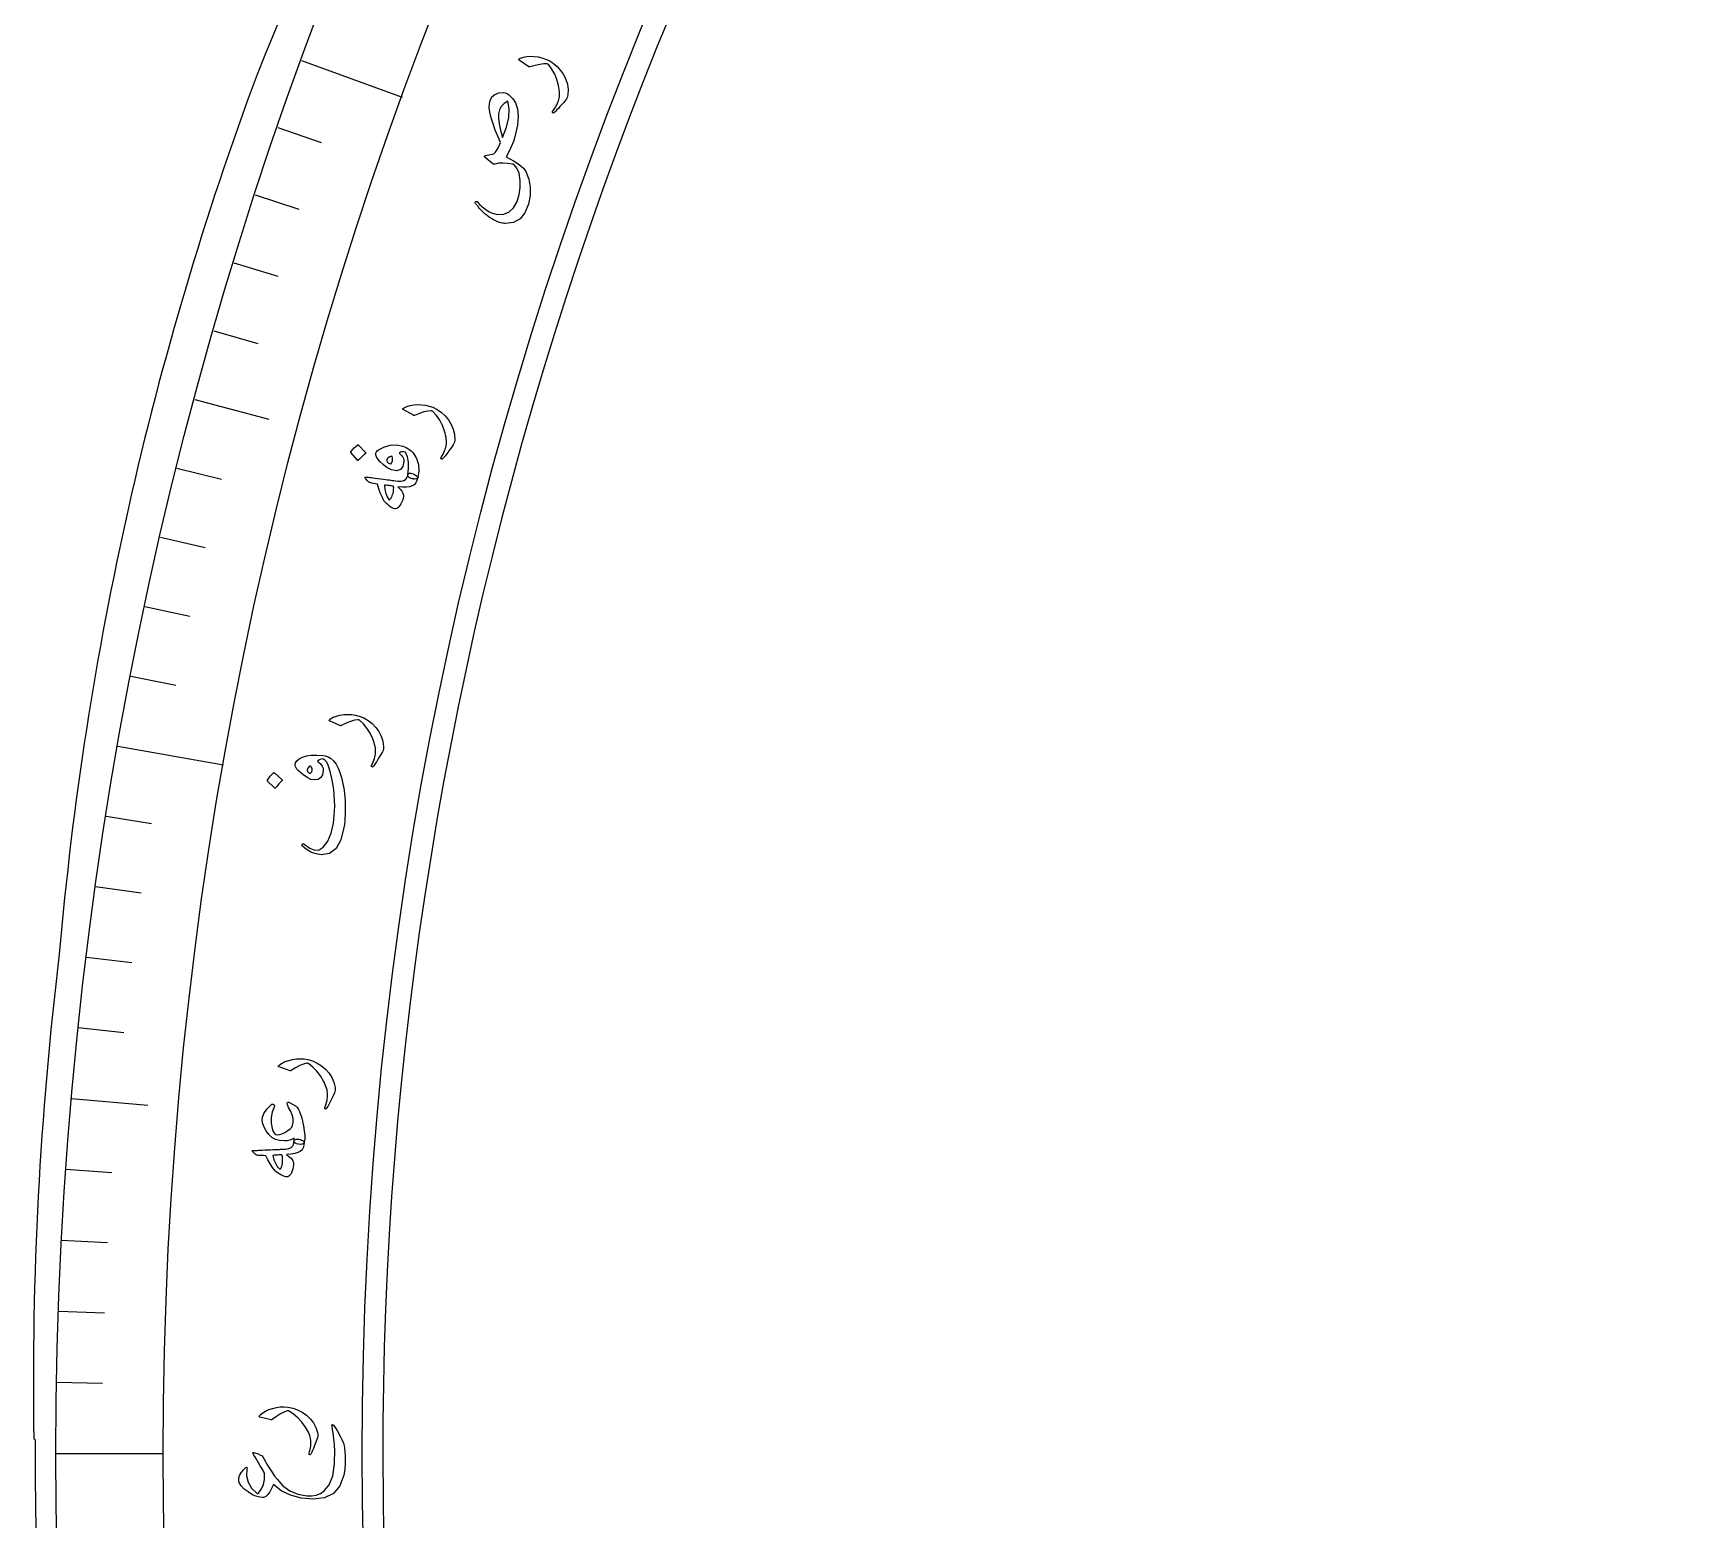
# Model space of a CAD drawing. Header units: millimetres. Extents: x -59 to 59, y -59 to 86.
# Drawn here: x -59.03 to -34.99, y -0.96 to 20.47 of the extents above; entities that cross this region are included whole.
import ezdxf

# ---------------------------------------------------------------- set-up
doc = ezdxf.new("R2010")
doc.units = ezdxf.units.MM
for name, color, linetype in [('CUT_INNER', 6, 'Continuous'), ('CUT_OUTER', 1, 'Continuous'), ('ENGRAVE', 7, 'Continuous'), ('ENGRAVE_FINE', 8, 'Continuous'), ('TEXT', 5, 'Continuous')]:
    doc.layers.add(name, color=color, linetype=linetype)

msp = doc.modelspace()

# ---------------------------------------------------------------- linework, layer by layer
at = {"layer": 'CUT_INNER'}
msp.add_arc((0.0002, -0.0002), 53.9849, 92.29856, 25.31274, dxfattribs=at)
at = {"layer": 'CUT_OUTER'}
msp.add_lwpolyline([(-58.9994, 0.1941), (-59.0158, 0.205), (-59.0187, 0.2072)], dxfattribs=at)
for centre, radius, start, end in [((20.4694, -10.9117), 82.2497, 151.286278, 158.01887), ((-10.5393, 3.0414), 48.2909, 159.59975, 175.06606), ((-8.2024, 1.0382), 50.8231, 173.04218, 180.93687), ((0, -0.0003), 58.9997, 179.811218, 0.16335)]:
    msp.add_arc(centre, radius, start, end, dxfattribs=at)
at = {"layer": 'ENGRAVE'}
for points in [[(-55.1591, 20.0763), (-53.7076, 19.548)], [(-56.699, 15.1924), (-55.6333, 14.9069)], [(-57.8073, 10.193), (-56.2862, 9.9248)], [(-58.4757, 5.116), (-57.3766, 5.0198)], [(-58.6991, 0), (-57.1545, 0)]]:
    msp.add_lwpolyline(points, dxfattribs=at)
for radius in [58.6991, 57.1545, 54.2859]:
    msp.add_circle((0, 0), radius, dxfattribs=at)
at = {"layer": 'ENGRAVE_FINE'}
for points in [[(-55.5011, 19.1106), (-54.8752, 18.895)], [(-55.8262, 18.139), (-55.1966, 17.9345)], [(-56.1342, 17.162), (-55.5012, 16.9684)], [(-56.4252, 16.1797), (-55.7889, 15.9972)], [(-56.9555, 14.2006), (-56.3132, 14.0405)], [(-57.1946, 13.2044), (-56.5496, 13.0555)], [(-57.4164, 12.2042), (-56.7689, 12.0666)], [(-57.6206, 11.2003), (-56.9708, 11.074)], [(-57.9764, 9.1826), (-57.3226, 9.079)], [(-58.1278, 8.1693), (-57.4723, 8.0772)], [(-58.2616, 7.1536), (-57.6045, 7.0729)], [(-58.3775, 6.1357), (-57.7192, 6.0665)], [(-58.5561, 4.0946), (-57.8957, 4.0485)], [(-58.6187, 3.0721), (-57.9576, 3.0374)], [(-58.6633, 2.0486), (-58.0018, 2.0255)], [(-58.6902, 1.0244), (-58.0283, 1.0129)]]:
    msp.add_lwpolyline(points, dxfattribs=at)
at = {"layer": 'TEXT'}
for points in [[(-52.0213, 20.0831), (-52.0238, 20.085), (-52.0256, 20.0869), (-52.0267, 20.0888), (-52.0272, 20.0907), (-52.0259, 20.0952), (-52.022, 20.0997), (-52.0153, 20.1044), (-52.006, 20.1091), (-51.9617, 20.1243), (-51.9137, 20.1336), (-51.8621, 20.1371), (-51.8067, 20.1346), (-51.749, 20.127), (-51.6941, 20.1147), (-51.6418, 20.0976), (-51.5923, 20.0759), (-51.5312, 20.0366), (-51.4763, 19.9895), (-51.4274, 19.9347), (-51.3845, 19.8723), (-51.3501, 19.8043), (-51.3281, 19.7333), (-51.3184, 19.6592), (-51.321, 19.5821), (-51.324, 19.5623), (-51.3299, 19.5437), (-51.3387, 19.5261), (-51.3504, 19.5096), (-51.3813, 19.4731), (-51.4096, 19.4402), (-51.4352, 19.4111), (-51.4582, 19.3856), (-51.4785, 19.3639), (-51.4962, 19.3461), (-51.5112, 19.3321), (-51.5235, 19.3221), (-51.5268, 19.3203), (-51.5298, 19.3192), (-51.5326, 19.3189), (-51.535, 19.3194), (-51.5379, 19.3208), (-51.5404, 19.3228), (-51.5425, 19.3252), (-51.5441, 19.3281), (-51.545, 19.3313), (-51.5447, 19.3348), (-51.5432, 19.3385), (-51.5405, 19.3424), (-51.5236, 19.3659), (-51.5083, 19.3888), (-51.4948, 19.4109), (-51.4829, 19.4324), (-51.4726, 19.4534), (-51.4638, 19.4741), (-51.4566, 19.4945), (-51.4509, 19.5146), (-51.4467, 19.5352), (-51.4438, 19.5571), (-51.4423, 19.5803), (-51.4422, 19.6047), (-51.4436, 19.6306), (-51.4465, 19.6577), (-51.451, 19.6863), (-51.457, 19.7162), (-51.4801, 19.8028), (-51.5111, 19.8813), (-51.55, 19.9518), (-51.5968, 20.0142), (-51.6008, 20.0187), (-51.6061, 20.0223), (-51.6125, 20.025), (-51.6202, 20.0269), (-51.6696, 20.0275), (-51.7274, 20.0208), (-51.7936, 20.0066), (-51.8681, 19.9851), (-51.8725, 19.9845), (-51.8762, 19.9846), (-51.8793, 19.9854), (-51.8816, 19.9867)], [(-52.4433, 19.5003), (-52.4152, 19.5516), (-52.3726, 19.5882), (-52.3158, 19.6101), (-52.2446, 19.6173), (-52.2204, 19.6119), (-52.1956, 19.5998), (-52.1704, 19.5808), (-52.1446, 19.555), (-52.1207, 19.5275), (-52.1013, 19.5035), (-52.0863, 19.4829), (-52.0758, 19.4658), (-52.0454, 19.3774), (-52.036, 19.2698), (-52.0477, 19.143), (-52.0801, 18.9968), (-52.1066, 18.9113), (-52.1374, 18.8316), (-52.1726, 18.7576), (-52.2123, 18.6894), (-52.1045, 18.6314), (-52.0209, 18.5765), (-51.9613, 18.5246), (-51.9258, 18.4757), (-51.8834, 18.3657), (-51.8632, 18.2508), (-51.8653, 18.131), (-51.8897, 18.0061), (-51.939, 17.8829), (-52.0099, 17.7954), (-52.1028, 17.7433), (-52.2176, 17.7268), (-52.2343, 17.7277), (-52.2513, 17.7296), (-52.2688, 17.7325), (-52.2867, 17.7364), (-52.3048, 17.7415), (-52.3231, 17.7479), (-52.3414, 17.7556), (-52.3599, 17.7647), (-52.3921, 17.7817), (-52.4234, 17.8001), (-52.4537, 17.8199), (-52.4829, 17.8411), (-52.511, 17.8636), (-52.538, 17.8873), (-52.5638, 17.9121), (-52.5885, 17.938), (-52.5983, 17.9491), (-52.6076, 17.96), (-52.6163, 17.9705), (-52.6244, 17.9808), (-52.6321, 17.9906), (-52.6392, 18), (-52.6459, 18.0089), (-52.6521, 18.0173), (-52.6553, 18.0228), (-52.6567, 18.028), (-52.6563, 18.0328), (-52.654, 18.0371), (-52.6505, 18.0414), (-52.6468, 18.0442), (-52.6429, 18.0457), (-52.6388, 18.0459), (-52.6346, 18.0449), (-52.6302, 18.0429), (-52.6257, 18.0401), (-52.6211, 18.0363), (-52.6078, 18.019), (-52.5925, 18.0016), (-52.5752, 17.9843), (-52.5559, 17.9669), (-52.5052, 17.927), (-52.4551, 17.896), (-52.4056, 17.8739), (-52.3568, 17.8607), (-52.2562, 17.8587), (-52.1723, 17.889), (-52.105, 17.9513), (-52.0541, 18.0459), (-52.025, 18.1442), (-52.0106, 18.2446), (-52.0107, 18.3471), (-52.0253, 18.452), (-52.035, 18.4855), (-52.05, 18.5168), (-52.0704, 18.5459), (-52.0962, 18.5729), (-52.0999, 18.5763), (-52.1049, 18.579), (-52.1113, 18.5812), (-52.1189, 18.5827), (-52.1934, 18.5939), (-52.2607, 18.5979), (-52.3209, 18.5947), (-52.374, 18.5844), (-52.3839, 18.5821), (-52.3921, 18.5816), (-52.3985, 18.5829), (-52.4032, 18.586), (-52.5136, 18.6795), (-52.5208, 18.6899), (-52.5224, 18.698), (-52.5184, 18.704), (-52.5088, 18.7077), (-52.3904, 18.7303), (-52.3648, 18.7559), (-52.3396, 18.7915), (-52.3146, 18.837), (-52.29, 18.8924), (-52.3314, 18.9839), (-52.3677, 19.0739), (-52.3989, 19.1625), (-52.4251, 19.2496), (-52.4438, 19.3306), (-52.453, 19.3995), (-52.4528, 19.4561), (-52.4433, 19.5003)], [(-52.1861, 19.4911), (-52.24, 19.4571), (-52.2803, 19.4155), (-52.3071, 19.3664), (-52.3203, 19.3098), (-52.3213, 19.2436), (-52.3119, 19.164), (-52.2922, 19.071), (-52.2621, 18.9648), (-52.2058, 19.1178), (-52.1743, 19.2564), (-52.1677, 19.3808), (-52.1861, 19.4911)], [(-53.6955, 15.0446), (-53.6981, 15.0463), (-53.7001, 15.048), (-53.7014, 15.0498), (-53.7021, 15.0516), (-53.7013, 15.0562), (-53.6977, 15.0611), (-53.6915, 15.0664), (-53.6827, 15.0719), (-53.6401, 15.0913), (-53.5932, 15.1052), (-53.5421, 15.1135), (-53.4868, 15.1163), (-53.4286, 15.1142), (-53.3728, 15.1072), (-53.3191, 15.0952), (-53.2677, 15.0783), (-53.2032, 15.0449), (-53.1441, 15.0032), (-53.0902, 14.9534), (-53.0416, 14.8953), (-53.0008, 14.8309), (-52.9721, 14.7623), (-52.9555, 14.6895), (-52.9508, 14.6125), (-52.9519, 14.5925), (-52.956, 14.5734), (-52.963, 14.555), (-52.9731, 14.5375), (-53.0004, 14.4982), (-53.0254, 14.4628), (-53.0481, 14.4314), (-53.0686, 14.4038), (-53.0868, 14.3803), (-53.1027, 14.3608), (-53.1163, 14.3455), (-53.1276, 14.3344), (-53.1307, 14.3323), (-53.1336, 14.3309), (-53.1363, 14.3304), (-53.1388, 14.3306), (-53.1418, 14.3318), (-53.1445, 14.3334), (-53.1468, 14.3356), (-53.1487, 14.3384), (-53.1499, 14.3416), (-53.1499, 14.3451), (-53.1488, 14.3489), (-53.1465, 14.353), (-53.1318, 14.378), (-53.1188, 14.4022), (-53.1074, 14.4256), (-53.0976, 14.4481), (-53.0894, 14.4699), (-53.0826, 14.4914), (-53.0774, 14.5124), (-53.0736, 14.5329), (-53.0713, 14.5538), (-53.0706, 14.5759), (-53.0713, 14.5991), (-53.0735, 14.6235), (-53.0773, 14.6491), (-53.0828, 14.6759), (-53.09, 14.7039), (-53.0989, 14.7331), (-53.1301, 14.817), (-53.1684, 14.8922), (-53.2138, 14.9587), (-53.2663, 15.0164), (-53.2708, 15.0205), (-53.2763, 15.0235), (-53.283, 15.0256), (-53.2909, 15.0268), (-53.3401, 15.0227), (-53.397, 15.0105), (-53.4615, 14.9902), (-53.5337, 14.9616), (-53.538, 14.9606), (-53.5417, 14.9604), (-53.5448, 14.9608), (-53.5473, 14.9619)], [(-54.4478, 14.424), (-54.4493, 14.4266), (-54.4497, 14.4297), (-54.4492, 14.4334), (-54.4476, 14.4378), (-54.4267, 14.4658), (-54.4035, 14.4913), (-54.378, 14.5142), (-54.3501, 14.5346), (-54.3462, 14.5362), (-54.3428, 14.5365), (-54.3397, 14.5353), (-54.3369, 14.5328), (-54.2359, 14.4247), (-54.2338, 14.4211), (-54.2341, 14.4173), (-54.2367, 14.4133), (-54.2418, 14.4091), (-54.2462, 14.4054), (-54.2529, 14.3995), (-54.2619, 14.3914), (-54.2731, 14.3812), (-54.2867, 14.3685), (-54.3027, 14.3532), (-54.3211, 14.3354), (-54.3418, 14.3149), (-54.3451, 14.3123), (-54.3479, 14.3113), (-54.3503, 14.3119), (-54.3523, 14.3142)], [(-54.0887, 14.4199), (-54.0841, 14.4305), (-54.0761, 14.4415), (-54.0645, 14.4528), (-54.0494, 14.4645), (-53.9663, 14.5093), (-53.8799, 14.5327), (-53.7903, 14.5347), (-53.6974, 14.5155), (-53.6511, 14.4977), (-53.6114, 14.4764), (-53.5781, 14.4516), (-53.5514, 14.4232), (-53.5024, 14.3413), (-53.4749, 14.2542), (-53.4691, 14.1617), (-53.4848, 14.0637), (-53.4897, 14.0546), (-53.4987, 14.0482), (-53.512, 14.0444), (-53.5295, 14.0431), (-53.5389, 14.0434), (-53.5483, 14.0445), (-53.5578, 14.0462), (-53.5672, 14.0488), (-53.5765, 14.0518), (-53.5852, 14.055), (-53.5935, 14.0584), (-53.6013, 14.062), (-53.6143, 14.07), (-53.6232, 14.0792), (-53.6279, 14.0897), (-53.6285, 14.1014), (-53.6164, 14.198), (-53.6183, 14.2851), (-53.634, 14.3629), (-53.6637, 14.4312), (-53.6868, 14.4346), (-53.7056, 14.4361), (-53.7198, 14.4357), (-53.7297, 14.4336), (-53.7386, 14.4302), (-53.7448, 14.4265), (-53.7484, 14.4226), (-53.7492, 14.4183), (-53.749, 14.4151), (-53.7482, 14.4125), (-53.7469, 14.4103), (-53.745, 14.4086), (-53.7176, 14.3848), (-53.6983, 14.3594), (-53.6872, 14.3323), (-53.6842, 14.3036), (-53.6985, 14.2262), (-53.7329, 14.1796), (-53.7875, 14.1636), (-53.8625, 14.1783), (-53.9031, 14.1959), (-53.9436, 14.2202), (-53.984, 14.2514), (-54.0243, 14.2895), (-54.0576, 14.3273), (-54.0794, 14.3616), (-54.0898, 14.3925), (-54.0887, 14.4199)], [(-53.9305, 14.3212), (-53.9302, 14.3041), (-53.9217, 14.2885), (-53.9049, 14.2743), (-53.8798, 14.2615), (-53.8755, 14.2605), (-53.8725, 14.26), (-53.8705, 14.2601), (-53.8698, 14.2606), (-53.8616, 14.2757), (-53.8552, 14.2914), (-53.8505, 14.3078), (-53.8476, 14.3249), (-53.8468, 14.3404), (-53.848, 14.3536), (-53.8514, 14.3647), (-53.8568, 14.3735), (-53.8872, 14.3624), (-53.9096, 14.3499), (-53.9241, 14.3362), (-53.9305, 14.3212)], [(-54.2371, 14.05), (-54.2446, 14.062), (-54.2439, 14.0698), (-54.2349, 14.0733), (-54.2176, 14.0724), (-54.2074, 14.071), (-54.1933, 14.0691), (-54.1753, 14.0669), (-54.1532, 14.0643), (-54.1271, 14.0612), (-54.0967, 14.0573), (-54.0619, 14.0528), (-54.0229, 14.0476), (-53.9845, 14.0425), (-53.9502, 14.0378), (-53.9199, 14.0338), (-53.8936, 14.0302), (-53.8714, 14.0271), (-53.8535, 14.0246), (-53.8397, 14.0227), (-53.8302, 14.0213), (-53.7699, 14.0144), (-53.7216, 14.0143), (-53.6854, 14.0213), (-53.6612, 14.0351), (-53.6502, 14.0465), (-53.6411, 14.0614), (-53.6339, 14.0797), (-53.6285, 14.1014), (-53.623, 14.1137), (-53.6141, 14.1219), (-53.6019, 14.126), (-53.5862, 14.126), (-53.5682, 14.1227), (-53.5505, 14.1174), (-53.5331, 14.1101), (-53.516, 14.1007), (-53.502, 14.0908), (-53.4922, 14.0813), (-53.4864, 14.0722), (-53.4848, 14.0637), (-53.4962, 14.0222), (-53.5131, 13.9884), (-53.5357, 13.9621), (-53.564, 13.9435), (-53.6016, 13.9314), (-53.6484, 13.9255), (-53.7045, 13.9259), (-53.7698, 13.9324), (-53.7374, 13.8999), (-53.7133, 13.8693), (-53.6974, 13.8403), (-53.6898, 13.8131), (-53.6899, 13.7926), (-53.6938, 13.7695), (-53.7015, 13.7438), (-53.7131, 13.7155), (-53.728, 13.6863), (-53.7429, 13.6624), (-53.7576, 13.6437), (-53.7723, 13.6303), (-53.7886, 13.6207), (-53.8045, 13.6156), (-53.8199, 13.615), (-53.8347, 13.619), (-53.8524, 13.6274), (-53.8714, 13.6389), (-53.8917, 13.6535), (-53.9134, 13.6712), (-53.9349, 13.6903), (-53.9517, 13.7065), (-53.9639, 13.7198), (-53.9716, 13.7303), (-53.9999, 13.7848), (-54.0246, 13.8428), (-54.0459, 13.9043), (-54.0637, 13.9691), (-54.0949, 13.975), (-54.1217, 13.9803), (-54.1442, 13.9851), (-54.1624, 13.9895), (-54.1773, 13.9943), (-54.1902, 14.0006), (-54.201, 14.0082), (-54.2098, 14.0172)], [(-53.9633, 13.9552), (-53.9584, 13.892), (-53.9466, 13.8365), (-53.9279, 13.7886), (-53.9023, 13.7484), (-53.8982, 13.7452), (-53.894, 13.7442), (-53.8896, 13.7455), (-53.8851, 13.7492), (-53.8737, 13.764), (-53.8636, 13.7807), (-53.8549, 13.7992), (-53.8475, 13.8196), (-53.8414, 13.8418), (-53.8367, 13.8658), (-53.8332, 13.8916), (-53.8311, 13.9193), (-53.8314, 13.9237), (-53.8326, 13.9286), (-53.8347, 13.934), (-53.8378, 13.9398), (-53.8511, 13.9422), (-53.8651, 13.9445), (-53.8798, 13.9466), (-53.8951, 13.9486), (-53.9112, 13.9505), (-53.9279, 13.9522), (-53.9453, 13.9538), (-53.9633, 13.9552)], [(-54.7546, 10.5586), (-54.7573, 10.5601), (-54.7595, 10.5617), (-54.7609, 10.5633), (-54.7617, 10.565), (-54.7613, 10.5697), (-54.7582, 10.5749), (-54.7524, 10.5806), (-54.7441, 10.5869), (-54.7032, 10.6097), (-54.6576, 10.6274), (-54.6074, 10.6399), (-54.5525, 10.6473), (-54.4944, 10.65), (-54.4381, 10.6476), (-54.3836, 10.6401), (-54.331, 10.6275), (-54.264, 10.5996), (-54.2016, 10.5629), (-54.1438, 10.5177), (-54.0906, 10.4639), (-54.0446, 10.403), (-54.0104, 10.337), (-53.9877, 10.2658), (-53.9767, 10.1895), (-53.9761, 10.1695), (-53.9786, 10.1501), (-53.9842, 10.1312), (-53.9928, 10.1129), (-54.0167, 10.0715), (-54.0387, 10.0342), (-54.0588, 10.0009), (-54.0769, 9.9718), (-54.0931, 9.9468), (-54.1073, 9.9261), (-54.1196, 9.9098), (-54.1299, 9.8977), (-54.1329, 9.8954), (-54.1357, 9.8938), (-54.1383, 9.893), (-54.1408, 9.8931), (-54.1439, 9.8939), (-54.1467, 9.8954), (-54.1492, 9.8974), (-54.1513, 9.9), (-54.1527, 9.903), (-54.153, 9.9065), (-54.1522, 9.9104), (-54.1503, 9.9147), (-54.1378, 9.9409), (-54.1268, 9.966), (-54.1174, 9.9903), (-54.1095, 10.0135), (-54.103, 10.036), (-54.0981, 10.0579), (-54.0946, 10.0792), (-54.0925, 10.1), (-54.092, 10.1211), (-54.0931, 10.1431), (-54.0957, 10.1662), (-54.0999, 10.1903), (-54.1058, 10.2155), (-54.1135, 10.2417), (-54.123, 10.269), (-54.1342, 10.2974), (-54.1723, 10.3785), (-54.2167, 10.4503), (-54.2674, 10.5128), (-54.3246, 10.566), (-54.3293, 10.5696), (-54.3351, 10.5722), (-54.342, 10.5738), (-54.3498, 10.5743), (-54.3986, 10.5662), (-54.4543, 10.5493), (-54.5169, 10.5237), (-54.5864, 10.4892), (-54.5907, 10.4879), (-54.5944, 10.4874), (-54.5975, 10.4876), (-54.6, 10.4885)], [(-55.2511, 9.9199), (-55.2476, 9.953), (-55.2293, 9.9832), (-55.1961, 10.0105), (-55.1482, 10.0349), (-55.0882, 10.0534), (-55.0189, 10.0632), (-54.9403, 10.0643), (-54.8523, 10.0567), (-54.8208, 10.0519), (-54.7921, 10.0444), (-54.7662, 10.0343), (-54.743, 10.0216), (-54.6991, 9.9836), (-54.66, 9.9318), (-54.6256, 9.8663), (-54.596, 9.7872), (-54.5835, 9.7433), (-54.5722, 9.6983), (-54.5623, 9.6523), (-54.5538, 9.6051), (-54.5465, 9.5568), (-54.5406, 9.5071), (-54.536, 9.4561), (-54.5327, 9.4038), (-54.5307, 9.3516), (-54.5297, 9.3007), (-54.5298, 9.2511), (-54.531, 9.2029), (-54.5334, 9.1559), (-54.5372, 9.1101), (-54.5423, 9.0655), (-54.5487, 9.022), (-54.593, 8.8436), (-54.662, 8.7182), (-54.7559, 8.6458), (-54.8749, 8.6266), (-54.9013, 8.6296), (-54.9311, 8.6358), (-54.964, 8.6453), (-55.0002, 8.658), (-55.0394, 8.6755), (-55.0767, 8.6972), (-55.1121, 8.723), (-55.1456, 8.753), (-55.1493, 8.7572), (-55.1517, 8.7619), (-55.1528, 8.767), (-55.1525, 8.7725), (-55.151, 8.7776), (-55.1482, 8.7815), (-55.1441, 8.7841), (-55.1388, 8.7854), (-55.1331, 8.7856), (-55.128, 8.7846), (-55.1236, 8.7824), (-55.1197, 8.7791), (-55.0402, 8.7212), (-54.9685, 8.6948), (-54.9049, 8.6997), (-54.8492, 8.736), (-54.783, 8.8247), (-54.7334, 8.9412), (-54.7002, 9.0855), (-54.6832, 9.2578), (-54.6813, 9.3343), (-54.6829, 9.4116), (-54.6881, 9.4896), (-54.6967, 9.5684), (-54.709, 9.6479), (-54.7247, 9.7279), (-54.7441, 9.8086), (-54.7669, 9.89), (-54.7826, 9.9339), (-54.8018, 9.9685), (-54.8245, 9.9936), (-54.8509, 10.0094), (-54.8714, 10.0072), (-54.8909, 10.0015), (-54.9094, 9.9923), (-54.9268, 9.9794), (-54.9279, 9.9777), (-54.9272, 9.9753), (-54.9247, 9.9721), (-54.9205, 9.9682), (-54.8872, 9.938), (-54.8637, 9.9066), (-54.8501, 9.8741), (-54.8463, 9.8405), (-54.8559, 9.7819), (-54.881, 9.74), (-54.9215, 9.7146), (-54.9775, 9.7058), (-55.0241, 9.7143), (-55.0783, 9.74), (-55.1401, 9.7829), (-55.2096, 9.8431), (-55.2261, 9.8611), (-55.2386, 9.88), (-55.2469, 9.8995), (-55.2511, 9.9199)], [(-55.0189, 9.8967), (-55.0251, 9.904), (-55.0321, 9.9071), (-55.0399, 9.9059), (-55.0484, 9.9003), (-55.0711, 9.8757), (-55.0797, 9.852), (-55.0744, 9.8291), (-55.0551, 9.8071), (-55.0486, 9.8035), (-55.0426, 9.8019), (-55.0371, 9.8023), (-55.032, 9.8047), (-55.0135, 9.825), (-55.0052, 9.8471), (-55.007, 9.871), (-55.0189, 9.8967)], [(-55.6504, 9.6901), (-55.652, 9.6925), (-55.6528, 9.6956), (-55.6525, 9.6994), (-55.6513, 9.7039), (-55.6329, 9.7338), (-55.612, 9.7612), (-55.5885, 9.7863), (-55.5625, 9.8091), (-55.5588, 9.8111), (-55.5553, 9.8116), (-55.5521, 9.8107), (-55.5492, 9.8084), (-55.4393, 9.7093), (-55.4369, 9.7059), (-55.4368, 9.7021), (-55.4391, 9.6978), (-55.4438, 9.6931), (-55.4479, 9.6891), (-55.454, 9.6826), (-55.4623, 9.6738), (-55.4726, 9.6626), (-55.4851, 9.6487), (-55.4997, 9.6321), (-55.5164, 9.6126), (-55.5354, 9.5903), (-55.5384, 9.5874), (-55.5411, 9.5862), (-55.5435, 9.5866), (-55.5457, 9.5887)], [(-55.4844, 5.5701), (-55.4873, 5.5713), (-55.4896, 5.5727), (-55.4912, 5.5742), (-55.4921, 5.5759), (-55.4921, 5.5806), (-55.4895, 5.586), (-55.4843, 5.5922), (-55.4765, 5.5993), (-55.4379, 5.6257), (-55.3941, 5.6474), (-55.3452, 5.6644), (-55.2912, 5.6767), (-55.2335, 5.6846), (-55.1773, 5.6873), (-55.1224, 5.6848), (-55.0689, 5.677), (-54.9996, 5.6552), (-54.9341, 5.6244), (-54.8724, 5.5845), (-54.8146, 5.5357), (-54.7633, 5.4793), (-54.7232, 5.4166), (-54.6943, 5.3478), (-54.6764, 5.2728), (-54.674, 5.2529), (-54.6748, 5.2333), (-54.6786, 5.214), (-54.6855, 5.195), (-54.7056, 5.1517), (-54.7241, 5.1125), (-54.7411, 5.0776), (-54.7565, 5.0469), (-54.7704, 5.0206), (-54.7827, 4.9987), (-54.7934, 4.9813), (-54.8026, 4.9683), (-54.8053, 4.9657), (-54.808, 4.9639), (-54.8106, 4.9629), (-54.8131, 4.9627), (-54.8162, 4.9633), (-54.8191, 4.9645), (-54.8218, 4.9663), (-54.8241, 4.9687), (-54.8258, 4.9716), (-54.8265, 4.975), (-54.826, 4.979), (-54.8244, 4.9834), (-54.8144, 5.0106), (-54.8057, 5.0367), (-54.7985, 5.0616), (-54.7927, 5.0855), (-54.7883, 5.1085), (-54.7854, 5.1307), (-54.7838, 5.1523), (-54.7837, 5.1732), (-54.785, 5.1942), (-54.7881, 5.2161), (-54.7928, 5.2388), (-54.7992, 5.2625), (-54.8074, 5.287), (-54.8174, 5.3124), (-54.8293, 5.3388), (-54.843, 5.366), (-54.8883, 5.4433), (-54.939, 5.5108), (-54.9951, 5.5685), (-55.0568, 5.6163), (-55.0619, 5.6195), (-55.0679, 5.6216), (-55.0749, 5.6225), (-55.0828, 5.6223), (-55.1306, 5.6098), (-55.1845, 5.588), (-55.2446, 5.5568), (-55.3107, 5.5162), (-55.3148, 5.5145), (-55.3184, 5.5137), (-55.3216, 5.5136), (-55.3242, 5.5142)], [(-55.341, 5.0602), (-55.2465, 5.0069), (-55.2372, 5.0004), (-55.2298, 4.9943), (-55.2242, 4.9885), (-55.2205, 4.9831), (-55.2053, 4.956), (-55.1913, 4.9272), (-55.1787, 4.8967), (-55.1673, 4.8645), (-55.1569, 4.8306), (-55.1475, 4.7951), (-55.1388, 4.7581), (-55.131, 4.7195), (-55.1197, 4.6477), (-55.1142, 4.5847), (-55.1146, 4.5304), (-55.1208, 4.4848), (-55.1302, 4.4679), (-55.147, 4.4577), (-55.1711, 4.4539), (-55.2025, 4.4568), (-55.2306, 4.4633), (-55.251, 4.471), (-55.264, 4.48), (-55.2694, 4.4902), (-55.2692, 4.4919), (-55.2691, 4.4935), (-55.269, 4.4952), (-55.2688, 4.4968), (-55.2666, 4.5089), (-55.2652, 4.5209), (-55.2646, 4.5327), (-55.2649, 4.5444), (-55.2961, 4.5269), (-55.3299, 4.5142), (-55.3665, 4.5062), (-55.4057, 4.503), (-55.4752, 4.5077), (-55.536, 4.5248), (-55.5881, 4.5542), (-55.6315, 4.5961), (-55.6709, 4.6487), (-55.7003, 4.6996), (-55.7196, 4.7486), (-55.729, 4.7957), (-55.7246, 4.8453), (-55.7013, 4.8999), (-55.659, 4.9594), (-55.5979, 5.0238), (-55.5886, 5.0309), (-55.5791, 5.0338), (-55.5694, 5.0325), (-55.5595, 5.027), (-55.552, 5.0198), (-55.5484, 5.0115), (-55.5487, 5.002), (-55.5527, 4.9915), (-55.582, 4.9159), (-55.5969, 4.8387), (-55.5972, 4.7601), (-55.5831, 4.6801), (-55.5727, 4.648), (-55.5602, 4.623), (-55.5456, 4.6051), (-55.529, 4.5943), (-55.5072, 4.5902), (-55.4785, 4.5942), (-55.443, 4.6064), (-55.4005, 4.6267), (-55.3572, 4.652), (-55.3243, 4.6765), (-55.3018, 4.7002), (-55.2897, 4.7232), (-55.2801, 4.7745), (-55.2815, 4.827), (-55.294, 4.8807), (-55.3175, 4.9356), (-55.3461, 4.9862), (-55.3595, 5.0122), (-55.3667, 5.0327), (-55.3679, 5.0478), (-55.3629, 5.0572), (-55.3575, 5.0608), (-55.352, 5.0625), (-55.3466, 5.0623), (-55.341, 5.0602)], [(-55.859, 4.3397), (-55.8685, 4.3502), (-55.8692, 4.358), (-55.8609, 4.3629), (-55.8438, 4.3652), (-55.8335, 4.3655), (-55.8193, 4.3662), (-55.8011, 4.3671), (-55.779, 4.3684), (-55.7527, 4.3699), (-55.7221, 4.3714), (-55.6871, 4.3731), (-55.6477, 4.3747), (-55.6091, 4.3764), (-55.5744, 4.3779), (-55.5439, 4.3792), (-55.5174, 4.3802), (-55.495, 4.3811), (-55.4769, 4.3818), (-55.463, 4.3823), (-55.4534, 4.3827), (-55.3928, 4.3863), (-55.3453, 4.3948), (-55.3108, 4.4079), (-55.2894, 4.4258), (-55.2806, 4.4389), (-55.2743, 4.4551), (-55.2703, 4.4744), (-55.2688, 4.4968), (-55.2656, 4.5098), (-55.2583, 4.5195), (-55.2469, 4.5257), (-55.2315, 4.5284), (-55.2132, 4.5284), (-55.1948, 4.5262), (-55.1764, 4.522), (-55.158, 4.5158), (-55.1425, 4.5084), (-55.1311, 4.5008), (-55.1239, 4.4929), (-55.1208, 4.4848), (-55.1247, 4.442), (-55.1355, 4.4057), (-55.1531, 4.3759), (-55.1777, 4.3526), (-55.2126, 4.3342), (-55.2577, 4.3202), (-55.3129, 4.3107), (-55.3784, 4.3056), (-55.3408, 4.2794), (-55.3117, 4.2534), (-55.291, 4.2277), (-55.2788, 4.2022), (-55.2752, 4.182), (-55.275, 4.1586), (-55.2782, 4.1319), (-55.2846, 4.102), (-55.2942, 4.0706), (-55.3046, 4.0445), (-55.3158, 4.0236), (-55.3279, 4.0078), (-55.3424, 3.9955), (-55.3571, 3.9877), (-55.3721, 3.9844), (-55.3874, 3.9857), (-55.4063, 3.9909), (-55.427, 3.9989), (-55.4496, 4.0097), (-55.474, 4.0234), (-55.4985, 4.0384), (-55.5179, 4.0514), (-55.5323, 4.0624), (-55.5417, 4.0714), (-55.5791, 4.1201), (-55.6136, 4.1729), (-55.6453, 4.2296), (-55.6742, 4.2904), (-55.7059, 4.2907), (-55.7333, 4.2912), (-55.7563, 4.292), (-55.7749, 4.2932), (-55.7905, 4.2953), (-55.8042, 4.2992), (-55.8162, 4.3048), (-55.8264, 4.3121)], [(-55.5729, 4.2942), (-55.557, 4.2329), (-55.5357, 4.1803), (-55.5089, 4.1364), (-55.4766, 4.1013), (-55.472, 4.0988), (-55.4677, 4.0986), (-55.4636, 4.1007), (-55.4598, 4.1051), (-55.4512, 4.1217), (-55.4442, 4.1399), (-55.4388, 4.1597), (-55.4351, 4.181), (-55.433, 4.2039), (-55.4325, 4.2283), (-55.4337, 4.2544), (-55.4365, 4.282), (-55.4375, 4.2863), (-55.4395, 4.2909), (-55.4425, 4.2958), (-55.4466, 4.301), (-55.4601, 4.3011), (-55.4743, 4.3009), (-55.4892, 4.3004), (-55.5046, 4.2997), (-55.5207, 4.2987), (-55.5375, 4.2975), (-55.5549, 4.296), (-55.5729, 4.2942)], [(-55.7609, 0.5237), (-55.7638, 0.5246), (-55.7662, 0.5258), (-55.7679, 0.5272), (-55.7691, 0.5287), (-55.7694, 0.5334), (-55.7673, 0.5391), (-55.7627, 0.5457), (-55.7556, 0.5534), (-55.7195, 0.5832), (-55.6779, 0.6088), (-55.6307, 0.6302), (-55.578, 0.6473), (-55.5214, 0.6605), (-55.4656, 0.6682), (-55.4107, 0.6707), (-55.3567, 0.6677), (-55.2857, 0.6523), (-55.2177, 0.6276), (-55.1527, 0.5935), (-55.0906, 0.5501), (-55.0345, 0.4985), (-54.9889, 0.4397), (-54.9538, 0.3738), (-54.9292, 0.3007), (-54.9251, 0.2811), (-54.924, 0.2616), (-54.9261, 0.242), (-54.9312, 0.2225), (-54.9473, 0.1775), (-54.9622, 0.1368), (-54.976, 0.1005), (-54.9886, 0.0685), (-55, 0.0411), (-55.0103, 0.0182), (-55.0194, -0.0002), (-55.0274, -0.0139), (-55.0298, -0.0167), (-55.0323, -0.0188), (-55.0348, -0.02), (-55.0373, -0.0204), (-55.0405, -0.0201), (-55.0435, -0.0192), (-55.0462, -0.0177), (-55.0488, -0.0155), (-55.0508, -0.0128), (-55.0517, -0.0094), (-55.0516, -0.0054), (-55.0505, -0.0008), (-55.0429, 0.0272), (-55.0366, 0.0539), (-55.0317, 0.0794), (-55.0281, 0.1037), (-55.0258, 0.1269), (-55.0249, 0.1494), (-55.0253, 0.171), (-55.027, 0.1919), (-55.0303, 0.2126), (-55.0353, 0.2341), (-55.0421, 0.2564), (-55.0506, 0.2793), (-55.0609, 0.303), (-55.0732, 0.3275), (-55.0875, 0.3526), (-55.1036, 0.3785), (-55.1557, 0.4514), (-55.2123, 0.514), (-55.2734, 0.5664), (-55.3392, 0.6084), (-55.3445, 0.6111), (-55.3507, 0.6126), (-55.3577, 0.6129), (-55.3656, 0.612), (-55.4121, 0.5952), (-55.4638, 0.5686), (-55.5208, 0.5321), (-55.583, 0.4857), (-55.5869, 0.4837), (-55.5904, 0.4825), (-55.5935, 0.4821), (-55.5962, 0.4825)], [(-56.0588, -0.42), (-56.066, -0.394), (-56.0657, -0.3656), (-56.0581, -0.3349), (-56.043, -0.3018), (-56.0332, -0.285), (-56.0232, -0.2695), (-56.0131, -0.2554), (-56.0029, -0.2426), (-55.9927, -0.2312), (-55.9826, -0.2211), (-55.9725, -0.2124), (-55.9626, -0.2051), (-55.9529, -0.2002), (-55.9469, -0.2021), (-55.9446, -0.2109), (-55.946, -0.2266), (-55.9521, -0.3259), (-55.9301, -0.4178), (-55.8799, -0.5021), (-55.8016, -0.5787), (-55.7965, -0.5808), (-55.7912, -0.5807), (-55.7858, -0.5782), (-55.7802, -0.5735), (-55.7356, -0.5127), (-55.7062, -0.4471), (-55.6921, -0.3768), (-55.6932, -0.3016), (-55.696, -0.2881), (-55.7024, -0.2707), (-55.7126, -0.2493), (-55.7266, -0.2241), (-55.7548, -0.1781), (-55.7797, -0.1374), (-55.8012, -0.102), (-55.8194, -0.072), (-55.8343, -0.0474), (-55.8458, -0.0282), (-55.8541, -0.0143), (-55.859, -0.0058), (-55.8628, 0.0063), (-55.8594, 0.0128), (-55.8488, 0.0138), (-55.831, 0.0091), (-55.7842, -0.0088), (-55.7493, -0.0244), (-55.7264, -0.0377), (-55.7154, -0.0488), (-55.6993, -0.0828), (-55.6805, -0.1188), (-55.6591, -0.1566), (-55.6351, -0.1965), (-55.6085, -0.2382), (-55.5792, -0.2818), (-55.5474, -0.3273), (-55.5129, -0.3747), (-55.4273, -0.4696), (-55.3271, -0.541), (-55.2124, -0.589), (-55.0834, -0.6138), (-55.0132, -0.6142), (-54.9482, -0.6025), (-54.8882, -0.5786), (-54.8333, -0.5426), (-54.76, -0.4537), (-54.7104, -0.3235), (-54.6842, -0.152), (-54.6808, 0.0608), (-54.6828, 0.0938), (-54.6857, 0.1292), (-54.6893, 0.1672), (-54.6937, 0.2077), (-54.6989, 0.2507), (-54.7052, 0.296), (-54.7125, 0.3437), (-54.7207, 0.3938), (-54.7216, 0.4024), (-54.721, 0.4088), (-54.719, 0.4129), (-54.7156, 0.4148), (-54.6989, 0.4067), (-54.6738, 0.3744), (-54.6401, 0.3179), (-54.5978, 0.2373), (-54.5746, 0.1885), (-54.5573, 0.1457), (-54.546, 0.109), (-54.5405, 0.0785), (-54.5319, -0.0352), (-54.5305, -0.1383), (-54.5364, -0.231), (-54.5496, -0.3132), (-54.6074, -0.4687), (-54.7005, -0.5787), (-54.8292, -0.6431), (-54.9937, -0.6617), (-55.1669, -0.6452), (-55.3199, -0.6041), (-55.4527, -0.5383), (-55.5652, -0.4477), (-55.5912, -0.5075), (-55.6178, -0.5562), (-55.6449, -0.5938), (-55.6724, -0.6203), (-55.6836, -0.6276), (-55.6958, -0.6326), (-55.7091, -0.6353), (-55.7234, -0.6358), (-55.762, -0.6305), (-55.7986, -0.6222), (-55.8332, -0.6106), (-55.8657, -0.596), (-55.9313, -0.5569), (-55.9854, -0.5146), (-56.0278, -0.4689), (-56.0588, -0.42)]]:
    msp.add_lwpolyline(points, close=True, dxfattribs=at)

doc.saveas('drawing.dxf')
